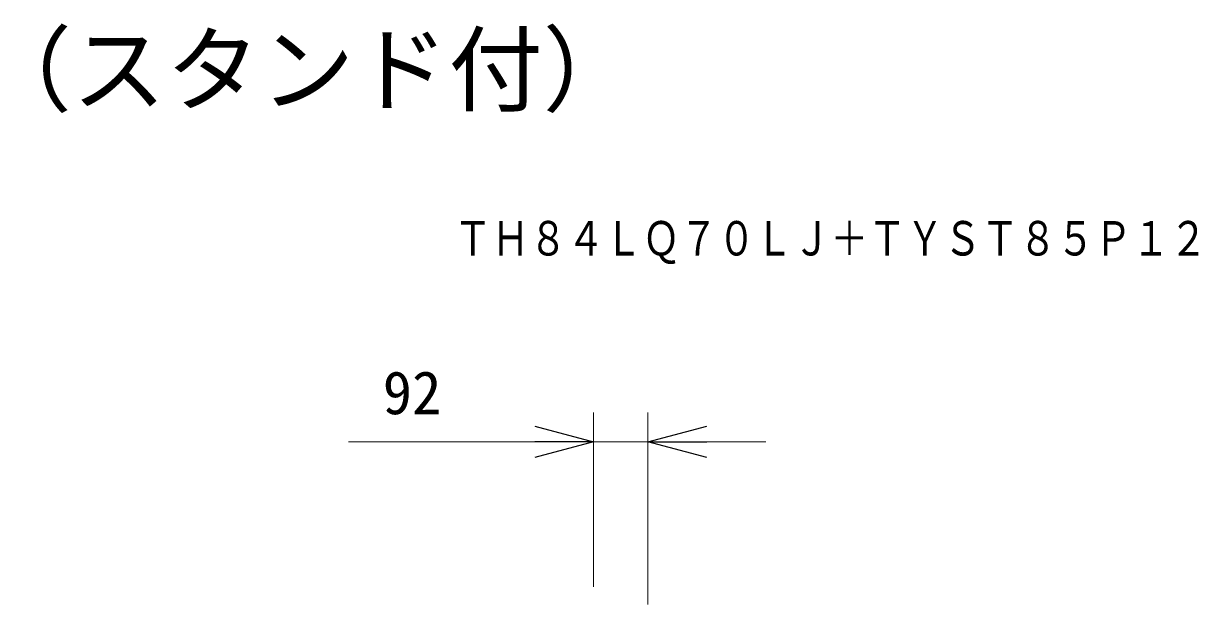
# Model space of a CAD drawing. Units: millimetres, scale not verified. Extents: x -96 to 62, y -113 to 57.
# Drawn here: x 6.46 to 56.36, y 32.1 to 56.8 of the extents above; entities that cross this region are included whole.
import ezdxf
from ezdxf.enums import TextEntityAlignment as Align

# ---------------------------------------------------------------- set-up
doc = ezdxf.new("R2010")
doc.units = ezdxf.units.MM
doc.header["$LTSCALE"] = 0.125
for name, color, linetype in [('0-0_0', 7, 'Continuous'), ('0-1_MOJI1', 7, 'Continuous'), ('0-3_TOUROKU', 7, 'Continuous')]:
    doc.layers.add(name, color=color, linetype=linetype)
doc.layers.add('0-4_SUNPO', color=3, linetype='Continuous', lineweight=18)
doc.styles.add('ＭＳ ゴシック', font='')
doc.styles.get('ＭＳ ゴシック').set_extended_font_data('MS Gothic')

# ---------------------------------------------------------------- blocks, each defined once
blk = doc.blocks.new('_Open30')
at = {"layer": '0-0_0'}
blk.add_line((0, 0), (-1, 0), dxfattribs=at)
blk.add_lwpolyline([(-1, 0.26795), (0, 0), (-1, -0.26795)], dxfattribs=at)
blk = doc.blocks.new('D5')
at = {"layer": '0-4_SUNPO'}
for p, q in [((224.1703, 346.3499), (224.1703, 353.7666)), ((226.4778, 345.6013), (226.4778, 353.7666)), ((221.6703, 352.5166), (213.7536, 352.5166)), ((226.4778, 352.5166), (224.1703, 352.5166)), ((228.9778, 352.5166), (231.4778, 352.5166))]:
    blk.add_line(p, q, dxfattribs=at)
at = {"layer": '0-4_SUNPO', "xscale": 2.5, "yscale": 2.5}
blk.add_blockref('_Open30', (224.1703, 352.5166), dxfattribs=at)
at = {"layer": '0-4_SUNPO', "xscale": 2.5, "yscale": 2.5, "rotation": 180}
blk.add_blockref('_Open30', (226.4778, 352.5166), dxfattribs=at)
at = {"layer": '0-4_SUNPO', "color": 7, "style": 'ＭＳ ゴシック'}
blk.add_text('92', height=1.833, dxfattribs=at).set_placement((215.2119, 353.1416), align=Align.BOTTOM_LEFT)

msp = doc.modelspace()

# ---------------------------------------------------------------- block references
at = {"layer": '0-4_SUNPO'}
msp.add_blockref('D5', (-193.5, -313.5), dxfattribs=at)

# ---------------------------------------------------------------- texts
at = {"layer": '0-1_MOJI1', "style": 'ＭＳ ゴシック'}
msp.add_text('４Ｋ液晶ディスプレイ（スタンド付）', height=2.933, dxfattribs=at).set_placement((-35.5, 52.5), align=Align.BOTTOM_LEFT)
at = {"layer": '0-3_TOUROKU', "style": 'ＭＳ ゴシック', "width": 0.8}
msp.add_text('ＴＨ８４ＬＱ７０ＬＪ＋ＴＹＳＴ８５Ｐ１２', height=1.466, dxfattribs=at).set_placement((24.74, 46.5), align=Align.BOTTOM_LEFT)

doc.saveas('drawing.dxf')
